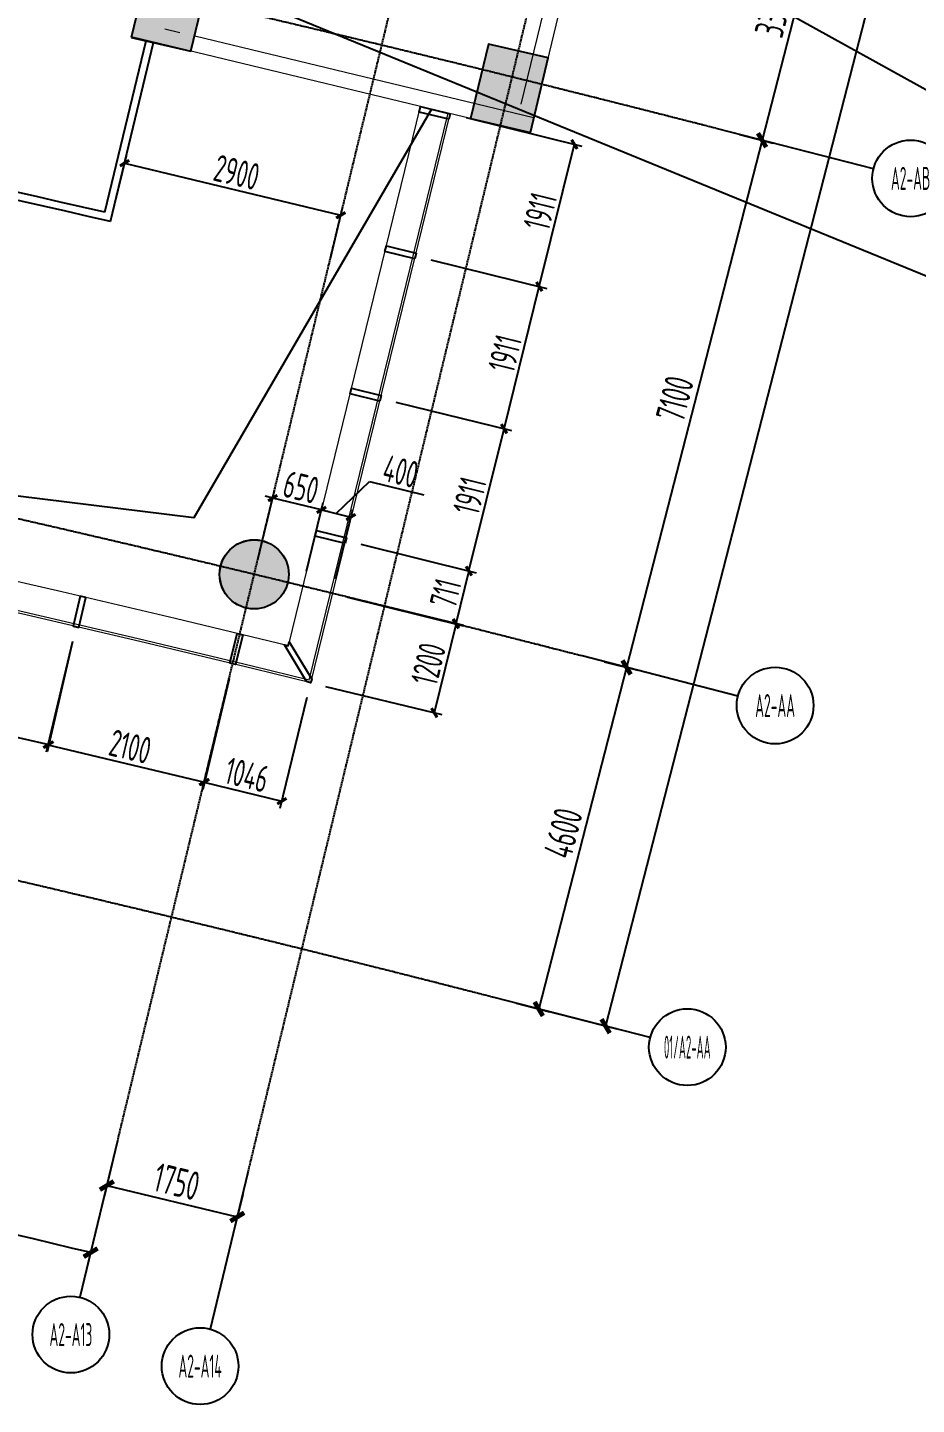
# Model space of a CAD drawing. Header units: millimetres. Extents: x 11515858 to 24947533, y -12764720 to -6305528.
# Drawn here: x 11844594 to 11856185, y -6419483 to -6401523 of the extents above; entities that cross this region are included whole.
import ezdxf
from ezdxf.enums import TextEntityAlignment as Align

# ---------------------------------------------------------------- set-up
doc = ezdxf.new("R2010")
doc.units = ezdxf.units.MM
doc.header["$LTSCALE"] = 10
for name, pattern in [('A2-RG-AXIS$0$CENTER', [2, 1.25, -0.25, 0.25, -0.25]), ('A2-RG-AXIS$0$DOTE', [2.42, 2, -0.2, 0.02, -0.2]), ('A2-RI-F3$0$HIDDEN', [0.375, 0.25, -0.125])]:
    doc.linetypes.add(name, pattern=pattern)
for name, color, linetype in [('A2-RB-F3$0$$34$A-DIMS-100', 1, 'Continuous'), ('A2-RB-F3$0$A-DIMS-100', 1, 'Continuous'), ('A2-RG-AXIS$0$A-AXIS', 1, 'Continuous'), ('A2-RG-AXIS$0$A-DIMS-100', 1, 'Continuous'), ('A2-RG-AXIS$0$A-GRID', 1, 'A2-RG-AXIS$0$CENTER'), ('A2-RG-AXIS$0$A-SYMB', 4, 'Continuous'), ('A2-RI-F3$0$$0$A-WALL-CONC', 7, 'Continuous'), ('A2-RI-F3$0$A-STRS-HRAL', 80, 'Continuous'), ('A2-RI-F3$0$A-SYMB-VOID', 35, 'Continuous'), ('A2-RI-F3$0$an-wndw-mull-v', 3, 'Continuous'), ('A2-RS-F3$0$A-HATH-GRAY', 8, 'Continuous'), ('A2-RS-F3$0$A-WALL-CONC', 6, 'Continuous')]:
    doc.layers.add(name, color=color, linetype=linetype)
doc.layers.add('A2-RI-F3$0$A-GLAZ', color=140, linetype='Continuous', lineweight=5)
doc.layers.add('A2-RI-F3$0$A-WALL', color=7, linetype='Continuous', lineweight=5)
doc.styles.add('A2-RB-F3$0$$0$XD2008', font='hzs.shx', dxfattribs={"width": 0.7, "bigfont": 'hztxt.shx'})
doc.styles.add('A2-RB-F3$0$XD2008', font='hzs.shx', dxfattribs={"width": 0.7, "bigfont": 'hztxt.shx'})
doc.styles.add('A2-RG-AXIS$0$ECADI', font='hzs.shx', dxfattribs={"width": 0.7, "bigfont": 'hztxt.shx'})
doc.styles.add('A2-RG-AXIS$0$XD2008', font='hzs.shx', dxfattribs={"width": 0.7, "bigfont": 'hztxt.shx'})
doc.dimstyles.new('A2-RB-F3$0$$0$XD100$0', dxfattribs={"dimscale": 100, "dimtxt": 3.5, "dimasz": 1, "dimexe": 1, "dimexo": 2, "dimgap": 0.5, "dimtad": 1, "dimdec": 0, "dimdsep": 46, "dimtxsty": 'A2-RB-F3$0$$0$XD2008', "dimblk1": 'A2-RB-F3$0$$20$_ArchTick', "dimblk2": 'A2-RB-F3$0$$20$_ArchTick', "dimsah": 1, "dimcen": 2.5, "dimclrt": 4, "dimaunit": 1, "dimadec": 0, "dimazin": 0, "dimtfac": 1, "dimtdec": 0, "dimtix": 1, "dimtmove": 2, "dimatfit": 3, "dimfxl": 0, "dimtolj": 1, "dimtzin": 0, "dimarcsym": 0})
doc.dimstyles.new('A2-RB-F3$0$XD100$0', dxfattribs={"dimscale": 100, "dimtxt": 3.5, "dimasz": 1, "dimexe": 1, "dimexo": 2, "dimgap": 0.5, "dimtad": 1, "dimdec": 0, "dimdsep": 46, "dimtxsty": 'A2-RB-F3$0$XD2008', "dimblk1": 'A2-RB-F3$0$_ArchTick', "dimblk2": 'A2-RB-F3$0$_ArchTick', "dimsah": 1, "dimcen": 2.5, "dimclrt": 4, "dimaunit": 1, "dimadec": 0, "dimazin": 0, "dimtfac": 1, "dimtdec": 0, "dimtix": 1, "dimtmove": 1, "dimatfit": 3, "dimfxl": 0, "dimtolj": 1, "dimtzin": 0, "dimarcsym": 0})
doc.dimstyles.new('A2-RG-AXIS$0$XD150', dxfattribs={"dimscale": 300, "dimtxt": 2.5, "dimasz": 1.5, "dimexe": 1, "dimexo": 2, "dimgap": 0.5, "dimtad": 1, "dimdec": 0, "dimdsep": 46, "dimtxsty": 'A2-RG-AXIS$0$XD2008', "dimcen": 2.5, "dimclrt": 4, "dimaunit": 1, "dimadec": 3, "dimazin": 0, "dimtfac": 1, "dimtdec": 0, "dimtmove": 2, "dimatfit": 3, "dimfxl": 0, "dimtolj": 1, "dimtzin": 0, "dimarcsym": 0})
doc.dimstyles.new('A2-RG-AXIS$0$XD150$0', dxfattribs={"dimscale": 150, "dimtxt": 2.5, "dimasz": 1, "dimexe": 1, "dimexo": 2, "dimgap": 0.5, "dimtad": 1, "dimdec": 0, "dimdsep": 46, "dimtxsty": 'A2-RG-AXIS$0$XD2008', "dimblk": 'A2-RG-AXIS$0$_ArchTick', "dimcen": 2.5, "dimclrt": 4, "dimaunit": 1, "dimadec": 0, "dimazin": 0, "dimtfac": 1, "dimtdec": 0, "dimtmove": 2, "dimatfit": 3, "dimfxl": 0, "dimtolj": 1, "dimtzin": 0, "dimarcsym": 0})

# ---------------------------------------------------------------- blocks, each defined once
blk = doc.blocks.new('A2-RG-AXIS$0$_ArchTick')
at = {"color": 0, "linetype": 'ByBlock', "const_width": 0.4}
blk.add_lwpolyline([(-0.5, -0.5), (0.5, 0.5)], dxfattribs=at)
blk = doc.blocks.new('*D517')
at = {"layer": 'A2-RG-AXIS$0$A-DIMS-100', "color": 0, "lineweight": -2, "ltscale": 3, "transparency": 16777216}
for p, q in [((11854703, -6399721), (11855139, -6399833)), ((11854994, -6399796), (11854172, -6402992)), ((11853882, -6402918), (11854318, -6403030))]:
    blk.add_line(p, q, dxfattribs=at)
at = {"layer": 'Defpoints', "color": 0, "ltscale": 3, "transparency": 16777216}
for p in [(11854412, -6399647), (11853591, -6402843), (11854172, -6402992)]:
    blk.add_point(p, dxfattribs=at)
at = {"layer": 'A2-RG-AXIS$0$A-DIMS-100', "color": 0, "lineweight": -2, "ltscale": 3, "transparency": 16777216, "xscale": 150, "yscale": 150, "zscale": 150}
for p, rotation in [((11854994, -6399796), 75.589284638493), ((11854172, -6402992), 255.589284638493)]:
    blk.add_blockref('A2-RG-AXIS$0$_ArchTick', p, dxfattribs=dict(at, rotation=rotation))
at = {"layer": 'A2-RG-AXIS$0$A-DIMS-100', "color": 4, "ltscale": 3, "transparency": 16777216, "insert": (11854329, -6401329), "char_height": 375, "attachment_point": 5, "rotation": 75.5893, "style": 'A2-RG-AXIS$0$XD2008'}
blk.add_mtext('\\A1;3300', dxfattribs=at)
blk = doc.blocks.new('*D518')
at = {"layer": 'A2-RG-AXIS$0$A-DIMS-100', "color": 0, "lineweight": -2, "ltscale": 3, "transparency": 16777216}
for p, q in [((11853882, -6402918), (11854318, -6403030)), ((11854172, -6402992), (11852405, -6409869)), ((11852115, -6409794), (11852551, -6409906))]:
    blk.add_line(p, q, dxfattribs=at)
at = {"layer": 'Defpoints', "color": 0, "ltscale": 3, "transparency": 16777216}
for p in [(11853591, -6402843), (11851824, -6409720), (11852405, -6409869)]:
    blk.add_point(p, dxfattribs=at)
at = {"layer": 'A2-RG-AXIS$0$A-DIMS-100', "color": 0, "lineweight": -2, "ltscale": 3, "transparency": 16777216, "xscale": 150, "yscale": 150, "zscale": 150}
for p, rotation in [((11854172, -6402992), 75.589284638493), ((11852405, -6409869), 255.589284638493)]:
    blk.add_blockref('A2-RG-AXIS$0$_ArchTick', p, dxfattribs=dict(at, rotation=rotation))
at = {"layer": 'A2-RG-AXIS$0$A-DIMS-100', "color": 4, "ltscale": 3, "transparency": 16777216, "insert": (11853035, -6406365), "char_height": 375, "attachment_point": 5, "rotation": 75.5893, "style": 'A2-RG-AXIS$0$XD2008'}
blk.add_mtext('\\A1;7100', dxfattribs=at)
blk = doc.blocks.new('*D519')
at = {"layer": 'A2-RG-AXIS$0$A-DIMS-100', "color": 0, "lineweight": -2, "ltscale": 3, "transparency": 16777216}
for p, q in [((11852115, -6409794), (11852551, -6409906)), ((11852405, -6409869), (11851260, -6414324)), ((11850970, -6414249), (11851406, -6414361))]:
    blk.add_line(p, q, dxfattribs=at)
at = {"layer": 'Defpoints', "color": 0, "ltscale": 3, "transparency": 16777216}
for p in [(11851824, -6409720), (11850679, -6414175), (11851260, -6414324)]:
    blk.add_point(p, dxfattribs=at)
at = {"layer": 'A2-RG-AXIS$0$A-DIMS-100', "color": 0, "lineweight": -2, "ltscale": 3, "transparency": 16777216, "xscale": 150, "yscale": 150, "zscale": 150}
for p, rotation in [((11852405, -6409869), 75.589284638493), ((11851260, -6414324), 255.589284638493)]:
    blk.add_blockref('A2-RG-AXIS$0$_ArchTick', p, dxfattribs=dict(at, rotation=rotation))
at = {"layer": 'A2-RG-AXIS$0$A-DIMS-100', "color": 4, "ltscale": 3, "transparency": 16777216, "insert": (11851579, -6412031), "char_height": 375, "attachment_point": 5, "rotation": 75.5893, "style": 'A2-RG-AXIS$0$XD2008'}
blk.add_mtext('\\A1;4600', dxfattribs=at)
blk = doc.blocks.new('*D520')
at = {"layer": 'A2-RG-AXIS$0$A-DIMS-100', "color": 0, "lineweight": -2, "ltscale": 3, "transparency": 16777216}
for p, q in [((11859481, -6381125), (11860789, -6381461)), ((11860644, -6381424), (11852132, -6414548)), ((11850970, -6414249), (11852277, -6414585))]:
    blk.add_line(p, q, dxfattribs=at)
at = {"layer": 'Defpoints', "color": 0, "ltscale": 3, "transparency": 16777216}
for p in [(11859191, -6381051), (11850679, -6414175), (11852132, -6414548)]:
    blk.add_point(p, dxfattribs=at)
at = {"layer": 'A2-RG-AXIS$0$A-DIMS-100', "color": 0, "lineweight": -2, "ltscale": 3, "transparency": 16777216, "xscale": 150, "yscale": 150, "zscale": 150}
for p, rotation in [((11860644, -6381424), 75.58928466042394), ((11852132, -6414548), 255.589284660424)]:
    blk.add_blockref('A2-RG-AXIS$0$_ArchTick', p, dxfattribs=dict(at, rotation=rotation))
at = {"layer": 'A2-RG-AXIS$0$A-DIMS-100', "color": 4, "ltscale": 3, "transparency": 16777216, "insert": (11856134, -6397921), "char_height": 375, "attachment_point": 5, "rotation": 75.5893, "style": 'A2-RG-AXIS$0$XD2008'}
blk.add_mtext('\\A1;34200', dxfattribs=at)
blk = doc.blocks.new('A2-RG-AXIS$0$ECADI-TAG-GRID')
at = {"color": 13}
blk.add_circle((0, 0), 5, dxfattribs=at)
at = {"style": 'A2-RG-AXIS$0$ECADI', "width": 0.7}
blk.add_attdef('GRID', text='', height=5, dxfattribs=at).set_placement((0, 0), align=Align.MIDDLE)
blk = doc.blocks.new('*D533')
at = {"layer": 'A2-RG-AXIS$0$A-DIMS-100', "color": 0, "lineweight": -2, "ltscale": 3, "transparency": 16777216}
for p, q in [((11837693, -6414527), (11837414, -6415848)), ((11845698, -6416335), (11845382, -6417648))]:
    blk.add_line(p, q, dxfattribs=at)
blk.add_arc((11778731, -6694179), 284600, 76.44866, 78.09408, dxfattribs=at)
at = {"layer": 'Defpoints', "color": 0, "ltscale": 3, "transparency": 16777216}
for p in [(11837755, -6414233), (11845769, -6416044), (11842766, -6416876), (11778731, -6694179)]:
    blk.add_point(p, dxfattribs=at)
at = {"layer": 'A2-RG-AXIS$0$A-DIMS-100', "color": 0, "lineweight": -2, "ltscale": 3, "transparency": 16777216, "xscale": 150, "yscale": 150, "zscale": 150}
for p, rotation in [((11837445, -6415701), 168.0940787372952), ((11845417, -6417502), 346.4486599795539)]:
    blk.add_blockref('A2-RG-AXIS$0$_ArchTick', p, dxfattribs=dict(at, rotation=rotation))
at = {"layer": 'A2-RG-AXIS$0$A-DIMS-100', "color": 4, "ltscale": 3, "transparency": 16777216, "insert": (11841503, -6416282), "char_height": 375, "attachment_point": 5, "rotation": 347.2714, "style": 'A2-RG-AXIS$0$XD2008'}
blk.add_mtext('\\A1;1°38\'44"', dxfattribs=at)
blk = doc.blocks.new('*D495')
at = {"layer": 'A2-RG-AXIS$0$A-DIMS-100', "color": 0, "lineweight": -2, "ltscale": 3, "transparency": 16777216}
for p, q in [((11845698, -6416335), (11845593, -6416773)), ((11845628, -6416627), (11847329, -6417037)), ((11847400, -6416745), (11847294, -6417183))]:
    blk.add_line(p, q, dxfattribs=at)
at = {"layer": 'Defpoints', "color": 0, "ltscale": 3, "transparency": 16777216}
for p in [(11845769, -6416044), (11847470, -6416454), (11847329, -6417037)]:
    blk.add_point(p, dxfattribs=at)
at = {"layer": 'A2-RG-AXIS$0$A-DIMS-100', "color": 0, "lineweight": -2, "ltscale": 3, "transparency": 16777216, "xscale": 150, "yscale": 150, "zscale": 150}
for p, rotation in [((11845628, -6416627), 166.4486630936244), ((11847329, -6417037), 346.4486630936244)]:
    blk.add_blockref('A2-RG-AXIS$0$_ArchTick', p, dxfattribs=dict(at, rotation=rotation))
at = {"layer": 'A2-RG-AXIS$0$A-DIMS-100', "color": 4, "ltscale": 3, "transparency": 16777216, "insert": (11846540, -6416577), "char_height": 375, "attachment_point": 5, "rotation": 346.4487, "style": 'A2-RG-AXIS$0$XD2008'}
blk.add_mtext('\\A1;1750', dxfattribs=at)
blk = doc.blocks.new('A2-RB-F3$0$_ArchTick')
at = {"color": 0, "linetype": 'ByBlock', "const_width": 0.4}
blk.add_lwpolyline([(-0.5, -0.5), (0.5, 0.5)], dxfattribs=at)
blk = doc.blocks.new('*D909')
at = {"layer": 'A2-RB-F3$0$A-DIMS-100', "color": 0, "lineweight": -2, "transparency": 16777216}
for p, q in [((11848619, -6407861), (11849052, -6407445)), ((11849052, -6407445), (11849761, -6407618)), ((11848233, -6408615), (11848451, -6407717)), ((11848427, -6407814), (11848810, -6407908)), ((11848616, -6408708), (11848834, -6407810))]:
    blk.add_line(p, q, dxfattribs=at)
at = {"layer": 'Defpoints', "color": 0, "transparency": 16777216}
for p in [(11848810, -6407908), (11848185, -6408809), (11848568, -6408902)]:
    blk.add_point(p, dxfattribs=at)
at = {"layer": 'A2-RB-F3$0$A-DIMS-100', "color": 0, "lineweight": -2, "transparency": 16777216, "xscale": 100, "yscale": 100, "zscale": 100}
for p, rotation in [((11848427, -6407814), 166.3260487201565), ((11848810, -6407908), 346.3260487201565)]:
    blk.add_blockref('A2-RB-F3$0$_ArchTick', p, dxfattribs=dict(at, rotation=rotation))
at = {"layer": 'A2-RB-F3$0$A-DIMS-100', "color": 4, "transparency": 16777216, "insert": (11849459, -6407313), "char_height": 350, "attachment_point": 5, "rotation": 346.326, "style": 'A2-RB-F3$0$XD2008'}
blk.add_mtext('\\A1;400', dxfattribs=at)
blk = doc.blocks.new('*D910')
at = {"layer": 'A2-RB-F3$0$A-DIMS-100', "color": 0, "lineweight": -2, "transparency": 16777216}
for p, q in [((11847597, -6408461), (11847814, -6407563)), ((11847791, -6407660), (11847693, -6407636)), ((11848426, -6407814), (11847791, -6407660)), ((11848232, -6408615), (11848450, -6407717)), ((11848426, -6407814), (11848524, -6407837))]:
    blk.add_line(p, q, dxfattribs=at)
at = {"layer": 'Defpoints', "color": 0, "transparency": 16777216}
for p in [(11847791, -6407660), (11847549, -6408655), (11848185, -6408809)]:
    blk.add_point(p, dxfattribs=at)
at = {"layer": 'A2-RB-F3$0$A-DIMS-100', "color": 0, "lineweight": -2, "transparency": 16777216, "xscale": 100, "yscale": 100, "zscale": 100}
for p, rotation in [((11847791, -6407660), 346.3848390535629), ((11848426, -6407814), 166.3848390535629)]:
    blk.add_blockref('A2-RB-F3$0$_ArchTick', p, dxfattribs=dict(at, rotation=rotation))
at = {"layer": 'A2-RB-F3$0$A-DIMS-100', "color": 4, "transparency": 16777216, "insert": (11848161, -6407518), "char_height": 350, "attachment_point": 5, "rotation": 346.3848, "style": 'A2-RB-F3$0$XD2008'}
blk.add_mtext('\\A1;650', dxfattribs=at)
blk = doc.blocks.new('*D725')
at = {"layer": 'A2-RB-F3$0$A-DIMS-100', "color": 0, "lineweight": -2, "transparency": 16777216}
for p, q in [((11843133, -6409062), (11842803, -6410502)), ((11845180, -6409532), (11844850, -6410972)), ((11842825, -6410404), (11844872, -6410874))]:
    blk.add_line(p, q, dxfattribs=at)
at = {"layer": 'Defpoints', "color": 0, "transparency": 16777216}
for p in [(11843178, -6408867), (11845225, -6409337), (11844872, -6410874)]:
    blk.add_point(p, dxfattribs=at)
at = {"layer": 'A2-RB-F3$0$A-DIMS-100', "color": 0, "lineweight": -2, "transparency": 16777216, "xscale": 100, "yscale": 100, "zscale": 100}
for p, rotation in [((11842825, -6410404), 167.0656942317951), ((11844872, -6410874), 347.0656942317951)]:
    blk.add_blockref('A2-RB-F3$0$_ArchTick', p, dxfattribs=dict(at, rotation=rotation))
at = {"layer": 'A2-RB-F3$0$A-DIMS-100', "color": 4, "transparency": 16777216, "insert": (11843899, -6410420), "char_height": 350, "attachment_point": 5, "rotation": 347.0657, "style": 'A2-RB-F3$0$XD2008'}
blk.add_mtext('\\A1;2100', dxfattribs=at)
blk = doc.blocks.new('*D726')
at = {"layer": 'A2-RB-F3$0$A-DIMS-100', "color": 0, "lineweight": -2, "transparency": 16777216}
for p, q in [((11845179, -6409532), (11844836, -6410976)), ((11847222, -6410016), (11846879, -6411461)), ((11844859, -6410879), (11846903, -6411364))]:
    blk.add_line(p, q, dxfattribs=at)
at = {"layer": 'Defpoints', "color": 0, "transparency": 16777216}
for p in [(11845225, -6409337), (11847268, -6409822), (11846903, -6411364)]:
    blk.add_point(p, dxfattribs=at)
at = {"layer": 'A2-RB-F3$0$A-DIMS-100', "color": 0, "lineweight": -2, "transparency": 16777216, "xscale": 100, "yscale": 100, "zscale": 100}
for p, rotation in [((11844859, -6410879), 166.6543370660656), ((11846903, -6411364), 346.6543370660656)]:
    blk.add_blockref('A2-RB-F3$0$_ArchTick', p, dxfattribs=dict(at, rotation=rotation))
at = {"layer": 'A2-RB-F3$0$A-DIMS-100', "color": 4, "transparency": 16777216, "insert": (11845933, -6410902), "char_height": 350, "attachment_point": 5, "rotation": 346.6543, "style": 'A2-RB-F3$0$XD2008'}
blk.add_mtext('\\A1;2100', dxfattribs=at)
blk = doc.blocks.new('*D727')
at = {"layer": 'A2-RB-F3$0$A-DIMS-100', "color": 0, "lineweight": -2, "transparency": 16777216}
for p, q in [((11847221, -6410016), (11846870, -6411463)), ((11848238, -6410263), (11847886, -6411710)), ((11846893, -6411366), (11847910, -6411613))]:
    blk.add_line(p, q, dxfattribs=at)
at = {"layer": 'Defpoints', "color": 0, "transparency": 16777216}
for p in [(11847268, -6409822), (11848285, -6410069), (11847910, -6411613)]:
    blk.add_point(p, dxfattribs=at)
at = {"layer": 'A2-RB-F3$0$A-DIMS-100', "color": 0, "lineweight": -2, "transparency": 16777216, "xscale": 100, "yscale": 100, "zscale": 100}
for p, rotation in [((11846893, -6411366), 166.3475116637962), ((11847910, -6411613), 346.3475116637962)]:
    blk.add_blockref('A2-RB-F3$0$_ArchTick', p, dxfattribs=dict(at, rotation=rotation))
at = {"layer": 'A2-RB-F3$0$A-DIMS-100', "color": 4, "transparency": 16777216, "insert": (11847455, -6411271), "char_height": 350, "attachment_point": 5, "rotation": 346.3475, "style": 'A2-RB-F3$0$XD2008'}
blk.add_mtext('\\A1;1046', dxfattribs=at)
blk = doc.blocks.new('*D728')
at = {"layer": 'A2-RB-F3$0$A-DIMS-100', "color": 0, "lineweight": -2, "transparency": 16777216}
for p, q in [((11848938, -6408262), (11850446, -6408635)), ((11850349, -6408611), (11850179, -6409301)), ((11848767, -6408952), (11850276, -6409325))]:
    blk.add_line(p, q, dxfattribs=at)
at = {"layer": 'Defpoints', "color": 0, "transparency": 16777216}
for p in [(11848743, -6408214), (11848573, -6408904), (11850179, -6409301)]:
    blk.add_point(p, dxfattribs=at)
at = {"layer": 'A2-RB-F3$0$A-DIMS-100', "color": 0, "lineweight": -2, "transparency": 16777216, "xscale": 100, "yscale": 100, "zscale": 100}
for p, rotation in [((11850349, -6408611), 76.1121307284371), ((11850179, -6409301), 256.1121307284371)]:
    blk.add_blockref('A2-RB-F3$0$_ArchTick', p, dxfattribs=dict(at, rotation=rotation))
at = {"layer": 'A2-RB-F3$0$A-DIMS-100', "color": 4, "transparency": 16777216, "insert": (11850046, -6408902), "char_height": 350, "attachment_point": 5, "rotation": 76.1121, "style": 'A2-RB-F3$0$XD2008'}
blk.add_mtext('\\A1;711', dxfattribs=at)
blk = doc.blocks.new('*D729')
at = {"layer": 'A2-RB-F3$0$A-DIMS-100', "color": 0, "lineweight": -2, "transparency": 16777216}
for p, q in [((11849396, -6406407), (11850905, -6406780)), ((11850349, -6408611), (11850808, -6406756)), ((11848938, -6408262), (11850446, -6408635))]:
    blk.add_line(p, q, dxfattribs=at)
at = {"layer": 'Defpoints', "color": 0, "transparency": 16777216}
for p in [(11849202, -6406359), (11850808, -6406756), (11848743, -6408214)]:
    blk.add_point(p, dxfattribs=at)
at = {"layer": 'A2-RB-F3$0$A-DIMS-100', "color": 0, "lineweight": -2, "transparency": 16777216, "xscale": 100, "yscale": 100, "zscale": 100}
for p, rotation in [((11850808, -6406756), 76.11213072837425), ((11850349, -6408611), 256.1121307283742)]:
    blk.add_blockref('A2-RB-F3$0$_ArchTick', p, dxfattribs=dict(at, rotation=rotation))
at = {"layer": 'A2-RB-F3$0$A-DIMS-100', "color": 4, "transparency": 16777216, "insert": (11850360, -6407630), "char_height": 350, "attachment_point": 5, "rotation": 76.1121, "style": 'A2-RB-F3$0$XD2008'}
blk.add_mtext('\\A1;1911', dxfattribs=at)
blk = doc.blocks.new('*D730')
at = {"layer": 'A2-RB-F3$0$A-DIMS-100', "color": 0, "lineweight": -2, "transparency": 16777216}
for p, q in [((11849855, -6404552), (11851364, -6404925)), ((11850808, -6406756), (11851267, -6404901)), ((11849396, -6406407), (11850905, -6406780))]:
    blk.add_line(p, q, dxfattribs=at)
at = {"layer": 'Defpoints', "color": 0, "transparency": 16777216}
for p in [(11849661, -6404504), (11851267, -6404901), (11849202, -6406359)]:
    blk.add_point(p, dxfattribs=at)
at = {"layer": 'A2-RB-F3$0$A-DIMS-100', "color": 0, "lineweight": -2, "transparency": 16777216, "xscale": 100, "yscale": 100, "zscale": 100}
for p, rotation in [((11851267, -6404901), 76.11213072832003), ((11850808, -6406756), 256.11213072832)]:
    blk.add_blockref('A2-RB-F3$0$_ArchTick', p, dxfattribs=dict(at, rotation=rotation))
at = {"layer": 'A2-RB-F3$0$A-DIMS-100', "color": 4, "transparency": 16777216, "insert": (11850819, -6405775), "char_height": 350, "attachment_point": 5, "rotation": 76.1121, "style": 'A2-RB-F3$0$XD2008'}
blk.add_mtext('\\A1;1911', dxfattribs=at)
blk = doc.blocks.new('*D731')
at = {"layer": 'A2-RB-F3$0$A-DIMS-100', "color": 0, "lineweight": -2, "transparency": 16777216}
for p, q in [((11850313, -6402697), (11851822, -6403070)), ((11851267, -6404901), (11851725, -6403046)), ((11849855, -6404552), (11851364, -6404925))]:
    blk.add_line(p, q, dxfattribs=at)
at = {"layer": 'Defpoints', "color": 0, "transparency": 16777216}
for p in [(11850119, -6402649), (11851725, -6403046), (11849661, -6404504)]:
    blk.add_point(p, dxfattribs=at)
at = {"layer": 'A2-RB-F3$0$A-DIMS-100', "color": 0, "lineweight": -2, "transparency": 16777216, "xscale": 100, "yscale": 100, "zscale": 100}
for p, rotation in [((11851725, -6403046), 76.11213072838095), ((11851267, -6404901), 256.1121307283809)]:
    blk.add_blockref('A2-RB-F3$0$_ArchTick', p, dxfattribs=dict(at, rotation=rotation))
at = {"layer": 'A2-RB-F3$0$A-DIMS-100', "color": 4, "transparency": 16777216, "insert": (11851278, -6403920), "char_height": 350, "attachment_point": 5, "rotation": 76.1121, "style": 'A2-RB-F3$0$XD2008'}
blk.add_mtext('\\A1;1911', dxfattribs=at)
blk = doc.blocks.new('*D732')
at = {"layer": 'A2-RB-F3$0$A-DIMS-100', "color": 0, "lineweight": -2, "transparency": 16777216}
for p, q in [((11848763, -6408950), (11850279, -6409318)), ((11850182, -6409295), (11849898, -6410461)), ((11848479, -6410116), (11849995, -6410485))]:
    blk.add_line(p, q, dxfattribs=at)
at = {"layer": 'Defpoints', "color": 0, "transparency": 16777216}
for p in [(11848568, -6408902), (11848285, -6410069), (11849898, -6410461)]:
    blk.add_point(p, dxfattribs=at)
at = {"layer": 'A2-RB-F3$0$A-DIMS-100', "color": 0, "lineweight": -2, "transparency": 16777216, "xscale": 100, "yscale": 100, "zscale": 100}
for p, rotation in [((11850182, -6409295), 76.33113835615508), ((11849898, -6410461), 256.3311383561551)]:
    blk.add_blockref('A2-RB-F3$0$_ArchTick', p, dxfattribs=dict(at, rotation=rotation))
at = {"layer": 'A2-RB-F3$0$A-DIMS-100', "color": 4, "transparency": 16777216, "insert": (11849821, -6409825), "char_height": 350, "attachment_point": 5, "rotation": 76.3311, "style": 'A2-RB-F3$0$XD2008'}
blk.add_mtext('\\A1;1200', dxfattribs=at)
blk = doc.blocks.new('A2-RB-F3$0$$20$_ArchTick')
at = {"color": 0, "linetype": 'ByBlock', "const_width": 0.4}
blk.add_lwpolyline([(-0.5, -0.5), (0.5, 0.5)], dxfattribs=at)
blk = doc.blocks.new('*D734')
at = {"layer": 'A2-RB-F3$0$$34$A-DIMS-100', "color": 0, "lineweight": -2, "ltscale": 3, "transparency": 16777216}
for p, q in [((11845724, -6403854), (11845883, -6403194)), ((11845859, -6403291), (11848679, -6403971)), ((11848543, -6404534), (11848702, -6403873))]:
    blk.add_line(p, q, dxfattribs=at)
at = {"layer": 'Defpoints', "color": 0, "ltscale": 3, "transparency": 16777216}
for p in [(11845677, -6404049), (11848679, -6403971), (11848496, -6404728)]:
    blk.add_point(p, dxfattribs=at)
at = {"layer": 'A2-RB-F3$0$$34$A-DIMS-100', "color": 0, "lineweight": -2, "ltscale": 3, "transparency": 16777216, "xscale": 100, "yscale": 100, "zscale": 100}
for p, rotation in [((11845859, -6403291), 166.4486630673171), ((11848679, -6403971), 346.4486630673171)]:
    blk.add_blockref('A2-RB-F3$0$$20$_ArchTick', p, dxfattribs=dict(at, rotation=rotation))
at = {"layer": 'A2-RB-F3$0$$34$A-DIMS-100', "color": 4, "ltscale": 3, "transparency": 16777216, "insert": (11847322, -6403412), "char_height": 350, "attachment_point": 5, "rotation": 346.4487, "style": 'A2-RB-F3$0$$0$XD2008'}
blk.add_mtext('\\A1;2900', dxfattribs=at)
blk = doc.blocks.new('A2-RI-F3$0$5yrthfh')
at = {"layer": 'A2-RI-F3$0$an-wndw-mull-v'}
blk.add_lwpolyline([(3, -37), (402, -3), (396, 71), (-3, 37), (3, -37)], close=True, dxfattribs=at)
blk = doc.blocks.new('A2-RI-F3$0$A$C047A065C')
at = {"layer": 'A2-RI-F3$0$an-wndw-mull-v'}
for points in [[(94647, -1316), (94259, -1221), (94277, -1148), (94665, -1243), (94647, -1316)], [(94202, -3135), (93814, -3040), (93832, -2967), (94220, -3062), (94202, -3135)], [(93748, -4991), (93359, -4896), (93377, -4823), (93766, -4918), (93748, -4991)], [(93294, -6847), (92905, -6752), (92923, -6679), (93312, -6774), (93294, -6847)]]:
    blk.add_lwpolyline(points, close=True, dxfattribs=at)
blk.add_lwpolyline([(92503, -8170), (92554, -8183), (92567, -8131), (92859, -8617), (92844, -8665), (92790, -8649), (92503, -8170)], dxfattribs=at)
at = {"rotation": 72.03379957360688}
blk.add_blockref('A2-RI-F3$0$5yrthfh', (89785, -7934), dxfattribs=at)
at = {"xscale": -1, "rotation": 261.2746231592365}
blk.add_blockref('A2-RI-F3$0$5yrthfh', (91829, -8419), dxfattribs=at)
blk = doc.blocks.new('A2-RS-F3')
at = {"layer": 'A2-RS-F3$0$A-HATH-GRAY', "ltscale": 3}
h = blk.add_hatch(color=256, dxfattribs=at)
h.paths.add_polyline_path([(11780371, -6378133), (11781371, -6378140), (11781380, -6376840), (11780380, -6376833)])
h.paths.add_polyline_path([(11771295, -6378216), (11772295, -6378194), (11772267, -6376895), (11771267, -6376916)])
h.paths.add_polyline_path([(11789445, -6378310), (11790445, -6378346), (11790491, -6377046), (11789491, -6377011)])
h.paths.add_polyline_path([(11794061, -6377996), (11794660, -6378034), (11794711, -6377236), (11794112, -6377197)])
h.paths.add_polyline_path([(11762226, -6378560), (11763225, -6378509), (11763159, -6377211), (11762160, -6377261)])
h.paths.add_polyline_path([(11756038, -6378647), (11756835, -6378584), (11756756, -6377587), (11755959, -6377650)])
h.paths.add_polyline_path([(11801644, -6378462), (11802243, -6378500), (11802294, -6377702), (11801696, -6377663)])
h.paths.add_polyline_path([(11751541, -6379499), (11752339, -6379435), (11752220, -6377940), (11751422, -6378003)])
h.paths.add_polyline_path([(11807664, -6379406), (11808460, -6379480), (11808572, -6378285), (11807775, -6378211)])
h.paths.add_polyline_path([(11816585, -6380403), (11817577, -6380525), (11817736, -6379235), (11816743, -6379113)])
h.paths.add_polyline_path([(11825579, -6381619), (11826568, -6381768), (11826763, -6380483), (11825774, -6380333)])
h.paths.add_polyline_path([(11793833, -6381539), (11794432, -6381577), (11794483, -6380779), (11793885, -6380740)])
h.paths.add_polyline_path([(11801417, -6382005), (11802015, -6382043), (11802067, -6381245), (11801468, -6381206)])
h.paths.add_polyline_path([(11834536, -6383085), (11835520, -6383263), (11835752, -6381984), (11834768, -6381806)])
h.paths.add_polyline_path([(11843442, -6384837), (11844420, -6385043), (11844688, -6383771), (11843710, -6383565)])
h.paths.add_polyline_path([(11849707, -6386048), (11850486, -6386227), (11850721, -6385255), (11849941, -6385076)])
h.paths.add_polyline_path([(11756683, -6386772), (11757481, -6386706), (11757402, -6385711), (11756605, -6385775)])
h.paths.add_polyline_path([(11752168, -6387374), (11752965, -6387310), (11752846, -6385815), (11752049, -6385879)])
h.paths.add_polyline_path([(11854132, -6387107), (11854912, -6387286), (11855146, -6386314), (11854366, -6386134)])
h.paths.add_polyline_path([(11793236, -6390821), (11793835, -6390859), (11793887, -6390061), (11793288, -6390022)])
h.paths.add_polyline_path([(11800820, -6391286), (11801419, -6391324), (11801470, -6390526), (11800871, -6390487)])
h.paths.add_polyline_path([(11847832, -6393825), (11848612, -6394005), (11848846, -6393033), (11848067, -6392853)])
h.paths.add_polyline_path([(11780263, -6394032), (11781263, -6394039), (11781272, -6392739), (11780272, -6392732)])
h.paths.add_polyline_path([(11771644, -6394112), (11772644, -6394090), (11772615, -6392791), (11771616, -6392812)])
h.paths.add_polyline_path([(11788881, -6394200), (11789880, -6394236), (11789926, -6392936), (11788927, -6392901)])
h.paths.add_polyline_path([(11793009, -6394364), (11793607, -6394402), (11793659, -6393604), (11793060, -6393565)])
h.paths.add_polyline_path([(11763031, -6394440), (11764030, -6394389), (11763964, -6393090), (11762965, -6393141)])
h.paths.add_polyline_path([(11757323, -6394797), (11758120, -6394731), (11758041, -6393736), (11757243, -6393800)])
h.paths.add_polyline_path([(11800592, -6394829), (11801191, -6394867), (11801242, -6394069), (11800643, -6394030)])
h.paths.add_polyline_path([(11852257, -6394884), (11853037, -6395064), (11853271, -6394091), (11852492, -6393912)])
h.paths.add_polyline_path([(11752786, -6395149), (11753584, -6395086), (11753465, -6393591), (11752667, -6393654)])
h.paths.add_polyline_path([(11806189, -6395237), (11806985, -6395311), (11807096, -6394116), (11806300, -6394042)])
h.paths.add_polyline_path([(11814656, -6396186), (11815648, -6396307), (11815806, -6395017), (11814813, -6394896)])
h.paths.add_polyline_path([(11823198, -6397340), (11824186, -6397490), (11824381, -6396205), (11823392, -6396055)])
h.paths.add_polyline_path([(11831682, -6398729), (11832663, -6398921), (11832913, -6397645), (11831931, -6397453)])
h.paths.add_polyline_path([(11840164, -6400383), (11841142, -6400589), (11841411, -6399317), (11840432, -6399110)])
edge = h.paths.add_edge_path()
edge.add_arc((11780719, -6400485), 450, 0, 360)
edge = h.paths.add_edge_path()
edge.add_arc((11772286, -6400549), 450, 0, 360)
edge = h.paths.add_edge_path()
edge.add_arc((11789152, -6400664), 450, 0, 360)
edge = h.paths.add_edge_path()
edge.add_arc((11763857, -6400856), 450, 0, 360)
h.paths.add_polyline_path([(11845946, -6401652), (11846725, -6401831), (11846960, -6400859), (11846180, -6400679)])
edge = h.paths.add_edge_path()
edge.add_arc((11797576, -6401084), 450, 0, 360)
edge = h.paths.add_edge_path()
edge.add_arc((11755441, -6401404), 451, 0, 360)
edge = h.paths.add_edge_path()
edge.add_arc((11805984, -6401746), 450, 0, 360)
h.paths.add_polyline_path([(11850371, -6402710), (11851151, -6402890), (11851385, -6401917), (11850605, -6401738)])
edge = h.paths.add_edge_path()
edge.add_arc((11814369, -6402649), 450, 0, 360)
edge = h.paths.add_edge_path()
edge.add_arc((11822726, -6403793), 450, 0, 360)
edge = h.paths.add_edge_path()
edge.add_arc((11831046, -6405176), 450, 0, 360)
edge = h.paths.add_edge_path()
edge.add_arc((11839323, -6406797), 451, 0, 360)
edge = h.paths.add_edge_path()
edge.add_arc((11847549, -6408655), 451, 0, 360)
at = {"layer": 'A2-RS-F3$0$A-WALL-CONC'}
blk.add_circle((11847549, -6408655), 451, dxfattribs=at)
for points in [[(11845946, -6401652), (11846725, -6401831), (11846960, -6400859), (11846180, -6400679)], [(11850371, -6402710), (11851151, -6402890), (11851385, -6401917), (11850605, -6401738)]]:
    blk.add_3dface(points, dxfattribs=at)
blk = doc.blocks.new('A2-RG-AXIS')
at = {"layer": 'A2-RG-AXIS$0$A-AXIS', "ltscale": 3}
for p, q in [((11855625, -6403365.5), (11853591.1, -6402842.9)), ((11853858.1, -6410242.1), (11851824.1, -6409719.5)), ((11852713.3, -6414697.4), (11850679.3, -6414174.8)), ((11845768.7, -6416043.6), (11845276.6, -6418085.2)), ((11847468.7, -6416458.9), (11846976.6, -6418500.4))]:
    blk.add_line(p, q, dxfattribs=at)
at = {"layer": 'A2-RG-AXIS$0$A-GRID', "linetype": 'A2-RG-AXIS$0$DOTE'}
for p, q in [((11845769.4, -6416040.8), (11855178.4, -6377003.5)), ((11847468.7, -6416458.9), (11856889.5, -6377372.8))]:
    blk.add_line(p, q, dxfattribs=at)
for radius, start, end in [(300800, 75.589285, 95.407644), (293700, 75.589281, 95.407645), (289100, 75.589281, 95.407645)]:
    blk.add_arc((11778730.7, -6694178.7), radius, start, end, dxfattribs=at)
at = {"layer": 'A2-RG-AXIS$0$A-SYMB'}
ref = blk.add_blockref('A2-RG-AXIS$0$ECADI-TAG-GRID', (11856109.3, -6403490), dxfattribs=dict(at, xscale=99.99999999939791, yscale=99.99999999939791, zscale=99.99999999939791))
ref.add_attrib('GRID', 'A2-AB', dxfattribs={"layer": '0', "height": 300, "style": 'A2-RG-AXIS$0$ECADI', "width": 0.5}).set_placement((11856109.3, -6403490), align=Align.MIDDLE)
ref = blk.add_blockref('A2-RG-AXIS$0$ECADI-TAG-GRID', (11854342.3, -6410366.6), dxfattribs=dict(at, xscale=99.99999999939791, yscale=99.99999999939791, zscale=99.99999999939791))
ref.add_attrib('GRID', 'A2-AA', dxfattribs={"layer": '0', "height": 300, "style": 'A2-RG-AXIS$0$ECADI', "width": 0.5}).set_placement((11854342.3, -6410366.6), align=Align.MIDDLE)
ref = blk.add_blockref('A2-RG-AXIS$0$ECADI-TAG-GRID', (11853197.5, -6414821.8), dxfattribs=dict(at, xscale=99.99999999939791, yscale=99.99999999939791, zscale=99.99999999939791))
ref.add_attrib('GRID', '01/A2-AA', dxfattribs={"layer": '0', "height": 300, "style": 'A2-RG-AXIS$0$ECADI', "width": 0.4}).set_placement((11853197.5, -6414821.8), align=Align.MIDDLE)
ref = blk.add_blockref('A2-RG-AXIS$0$ECADI-TAG-GRID', (11845159.4, -6418571.2), dxfattribs=dict(at, xscale=100, yscale=100, zscale=100))
ref.add_attrib('GRID', 'A2-A13', dxfattribs={"layer": '0', "extrusion": (0, 0, -1), "height": 300, "style": 'A2-RG-AXIS$0$ECADI', "text_generation_flag": 2, "width": 0.5}).set_placement((-11845159.4, -6418571.2), align=Align.MIDDLE)
ref = blk.add_blockref('A2-RG-AXIS$0$ECADI-TAG-GRID', (11846844, -6418982.7), dxfattribs=dict(at, xscale=100, yscale=100, zscale=100))
ref.add_attrib('GRID', 'A2-A14', dxfattribs={"layer": '0', "extrusion": (0, 0, -1), "height": 300, "style": 'A2-RG-AXIS$0$ECADI', "text_generation_flag": 2, "width": 0.5}).set_placement((-11846844, -6418982.7), align=Align.MIDDLE)
at = {"layer": 'A2-RG-AXIS$0$A-DIMS-100', "ltscale": 3}
for p1, p2, distance, picture, middle in [((11859190.7, -6381050.8), (11850679.3, -6414174.8), 1500, '*D520', (11856133.6, -6397920.8)), ((11845768.7, -6416043.6), (11847469.9, -6416453.7), -600, '*D495', (11846540.2, -6416576.7))]:
    dim = blk.add_aligned_dim(p1=p1, p2=p2, distance=distance, dimstyle='A2-RG-AXIS$0$XD150$0', dxfattribs=at)
    dim.commit()
    dim.dimension.update_dxf_attribs({"geometry": picture, "text_midpoint": middle})
for base, p1, p2, picture, middle in [((11854172.2, -6402992.2), (11854412.4, -6399646.7), (11853591.1, -6402842.9), '*D517', (11854328.6, -6401328.8)), ((11852405.3, -6409868.8), (11853591.1, -6402842.9), (11851824.1, -6409719.5), '*D518', (11853034.5, -6406365.2)), ((11851260.4, -6414324.1), (11851824.1, -6409719.5), (11850679.3, -6414174.8), '*D519', (11851578.6, -6412031.1))]:
    dim = blk.add_linear_dim(base=base, p1=p1, p2=p2, angle=75.58928, dimstyle='A2-RG-AXIS$0$XD150$0', dxfattribs=at)
    dim.commit()
    dim.dimension.update_dxf_attribs({"geometry": picture, "text_midpoint": middle})
dim = blk.add_angular_dim_3p(base=(11842765.6, -6416876.2), center=(11778730.7, -6694178.7), p1=(11845768.7, -6416043.6), p2=(11837754.6, -6414233.4), dimstyle='A2-RG-AXIS$0$XD150', override={"dimscale": 150, "dimasz": 1, "dimblk": 'A2-RG-AXIS$0$_ArchTick', "dimadec": 4}, dxfattribs=at)
dim.commit()
dim.dimension.update_dxf_attribs({"geometry": '*D533', "text_midpoint": (11841503.4, -6416282)})
blk = doc.blocks.new('A2-RB-F3')
at = {"layer": 'A2-RB-F3$0$$34$A-DIMS-100', "ltscale": 3}
dim = blk.add_aligned_dim(p1=(11845676.8, -6404048.5), p2=(11848496, -6404728), distance=779, dimstyle='A2-RB-F3$0$$0$XD100$0', dxfattribs=at)
dim.commit()
dim.dimension.update_dxf_attribs({"geometry": '*D734', "text_midpoint": (11847321.7, -6403412.2)})
at = {"layer": 'A2-RB-F3$0$A-DIMS-100'}
for p1, p2, distance, picture, middle in [((11849660.7, -6404504.1), (11850119.3, -6402649.3), -1654.3, '*D731', (11851277.5, -6403919.8)), ((11849202, -6406359), (11849660.7, -6404504.1), -1654.3, '*D730', (11850818.9, -6405774.7)), ((11848743.4, -6408213.9), (11849202, -6406359), -1654.3, '*D729', (11850360.3, -6407629.5)), ((11848743.4, -6408213.9), (11848572.8, -6408903.8), 1654.3, '*D728', (11850045.7, -6408901.9)), ((11843178.3, -6408867), (11845225, -6409337.1), -1577.2, '*D725', (11843899, -6410419.9)), ((11848568.5, -6408902.4), (11848284.8, -6410068.7), 1660.3, '*D732', (11849821.3, -6409824.7)), ((11845225, -6409337.1), (11847268.3, -6409821.8), -1584.7, '*D726', (11845932.8, -6410902.4)), ((11847268.3, -6409821.8), (11848284.8, -6410068.7), -1589.2, '*D727', (11847454.6, -6411271))]:
    dim = blk.add_aligned_dim(p1=p1, p2=p2, distance=distance, dimstyle='A2-RB-F3$0$XD100$0', dxfattribs=at)
    dim.commit()
    dim.dimension.update_dxf_attribs({"geometry": picture, "text_midpoint": middle})
dim = blk.add_linear_dim(base=(11848810.5, -6407907.7), p1=(11848185.4, -6408809.2), p2=(11848568.5, -6408902.4), angle=346.32605, text='400', dimstyle='A2-RB-F3$0$XD100$0', override={"dimtxsty": 'A2-RB-F3$0$XD2008', "dimblk1": 'A2-RB-F3$0$_ArchTick', "dimblk2": 'A2-RB-F3$0$_ArchTick', "dimtmove": 1}, dxfattribs=at)
dim.commit()
dim.dimension.update_dxf_attribs({"geometry": '*D909', "text_midpoint": (11849100.2, -6407456.9), "dimtype": 129})
dim = blk.add_aligned_dim(p1=(11848185.4, -6408809.2), p2=(11847549.5, -6408655.2), distance=-1024.1, text='650', dimstyle='A2-RB-F3$0$XD100$0', dxfattribs=at)
dim.commit()
dim.dimension.update_dxf_attribs({"geometry": '*D910', "text_midpoint": (11848161.5, -6407518.2)})
blk = doc.blocks.new('A2-RI-F3')
at = {"layer": 'A2-RI-F3$0$$0$A-WALL-CONC'}
blk.add_circle((11847549.5, -6408655.2), 450.5, dxfattribs=at)
at = {"layer": 'A2-RI-F3$0$A-GLAZ'}
for p, q in [((11847995.1, -6409586.3), (11849717.4, -6402551.9)), ((11848266.6, -6410033.4), (11850076.9, -6402639.1)), ((11848288.6, -6410069.7), (11850106.1, -6402646.1))]:
    blk.add_line(p, q, dxfattribs=at)
for radius, start, end in [(292900, 76.321235, 95.292728), (292500, 76.242989, 95.370975), (292530, 76.248865, 95.365099)]:
    blk.add_arc((11778730.7, -6694178.7), radius, start, end, dxfattribs=at)
at = {"layer": 'A2-RI-F3$0$A-STRS-HRAL'}
for p, q in [((11845601.9, -6403932.4), (11846141, -6401695.5)), ((11845675.9, -6404052.1), (11846238.3, -6401718.9))]:
    blk.add_line(p, q, dxfattribs=at)
for radius, start, end in [(297853.8, 77.025917, 80.699528), (297753.8, 77.006867, 80.68039)]:
    blk.add_arc((11778730.6, -6694182.5), radius, start, end, dxfattribs=at)
at = {"layer": 'A2-RI-F3$0$A-SYMB-VOID', "ltscale": 500}
blk.add_lwpolyline([(11849863.1, -6402587.5), (11846762.5, -6407915.9), (11830903.2, -6405962.8)], dxfattribs=at)
at = {"layer": 'A2-RI-F3$0$A-WALL'}
for p, q in [((11854521.1, -6388889.5), (11851191.9, -6402702.1)), ((11851556.1, -6400330.8), (11851028.1, -6402521.8)), ((11851145, -6402896.5), (11845947.8, -6401643.8)), ((11846579.1, -6401590.2), (11846383.5, -6401543.1)), ((11851191.9, -6402702.1), (11846773.5, -6401637.1))]:
    blk.add_line(p, q, dxfattribs=at)
at = {"layer": 'Defpoints', "color": 3}
for p, q in [((11829253.4, -6393672.7), (11872937.2, -6411574.2)), ((11872937.2, -6411574.2), (11844726.6, -6395905.1))]:
    blk.add_line(p, q, dxfattribs=at)
at = {"linetype": 'A2-RI-F3$0$HIDDEN', "ltscale": 3}
blk.add_blockref('A2-RG-AXIS', (0, 0), dxfattribs=at)
blk.add_blockref('A2-RI-F3$0$A$C047A065C', (11755440.6, -6401403.6))

msp = doc.modelspace()

# ---------------------------------------------------------------- block references
for name in ['A2-RB-F3', 'A2-RI-F3', 'A2-RG-AXIS', 'A2-RS-F3']:
    msp.add_blockref(name, (0, 0))

doc.saveas('drawing.dxf')
